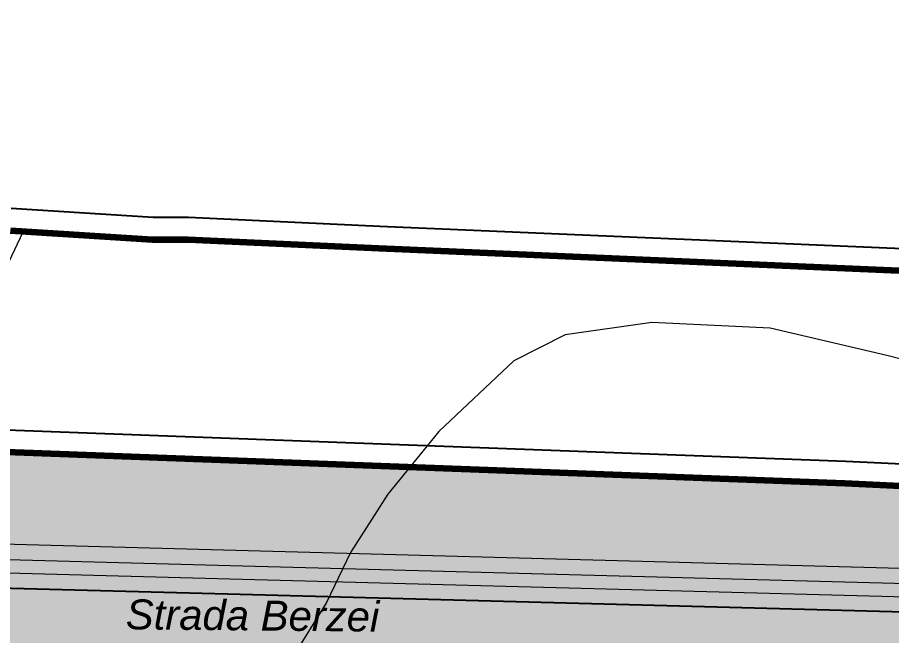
# Model space of a CAD drawing. Header units: metres. Extents: x 783184 to 1587399, y 282652 to 580595.
# Drawn here: x 789085.5 to 789282.5, y 290877.7 to 291017 of the extents above; entities that cross this region are included whole.
import ezdxf

# ---------------------------------------------------------------- set-up
doc = ezdxf.new("R2010")
doc.units = ezdxf.units.M
doc.header["$LTSCALE"] = 0.5
for name, color, linetype in [('cfr', 51, 'CONTINUOUS'), ('curbe  de nivelI', 7, 'CONTINUOUS'), ('denumire strazi', 3, 'CONTINUOUS'), ('Limita intravilan existent', 1, 'CONTINUOUS'), ('Limita intravilan propus', 5, 'CONTINUOUS'), ('spatii verzi', 90, 'CONTINUOUS'), ('zona activitati de turism si ageremnt', 7, 'CONTINUOUS')]:
    doc.layers.add(name, color=color, linetype=linetype)
doc.layers.add('limita UAT', color=92, linetype='CONTINUOUS', lineweight=0)
doc.layers.add('Limite proprietati', color=7, linetype='CONTINUOUS', lineweight=5)
doc.styles.add('ARIAL_ITALIC', font='ariali.ttf')

msp = doc.modelspace()

# ---------------------------------------------------------------- hatches: boundary and pattern name
at = {"layer": 'cfr', "lineweight": 70}
msp.add_hatch(color=193, dxfattribs=at).paths.add_polyline_path([(789737.12834, 290892.33896), (789732.91544, 290901.41289), (789710.73855, 290891.89087), (789670.24496, 290885.28906), (789654.21642, 290884.34661), (789586.9717, 290885.02966), (789361.61771, 290890.94557), (789240.6482, 290894.1634), (788929.21994, 290902.44748), (788876.68739, 290904.01832), (788836.65495, 290920.07741), (788804.27279, 290933.06729), (788771.62404, 290903.73721), (788840.77918, 290739.43212), (788849.99606, 290743.31146), (788783.60245, 290901.05543), (788806.32592, 290921.46911), (788832.93183, 290910.79634), (788874.61293, 290894.07588), (788928.93754, 290892.45146), (789240.38229, 290884.16693), (789361.35528, 290880.94901), (789586.78969, 290875.031), (789654.45941, 290874.34363), (789671.3459, 290875.33653), (789713.55751, 290882.21843)])
at = {"layer": 'spatii verzi', "lineweight": 70}
msp.add_hatch(color=256, dxfattribs=at).paths.add_polyline_path([(789732.89936, 290901.44754), (789729.12844, 290909.56951), (789721.96351, 290907.09537), (789710.5448, 290903.99456), (789696.85692, 290900.96311), (789679.54817, 290898.19139), (789666.05899, 290896.8076), (789645.77951, 290895.9234), (789626.72292, 290895.77178), (789338.99677, 290904.27273), (789152.8642, 290910.17352), (789007.08288, 290913.31263), (788853.52768, 290918.04064), (788829.31527, 290923.082), (788876.70172, 290903.97723), (789298.47365, 290892.52671), (789624.10254, 290884.63525), (789644.18928, 290884.39714), (789662.44921, 290884.52117), (789671.64135, 290885.51473), (789710.89453, 290891.96958)])
at = {"layer": 'zona activitati de turism si ageremnt', "lineweight": 20}
h = msp.add_hatch(dxfattribs=at)
h.set_pattern_fill('GOST_GROUND', color=132)
h.set_pattern_definition([(45, (-10956.988, 0), (14.14213562, -9e-16), [20]), (45, (-10953.988, 0), (14.14213562, -9e-16), [20]), (45, (-10950.988, 0), (14.14213562, -9e-16), [20])])
h.paths.add_polyline_path([(789960.43, 290754.62), (789948.886, 290767.954), (789929, 290934), (789920, 290984), (789906, 291017), (789865, 290965), (789828, 290929), (789790, 290903), (789741, 290884), (789728, 290912), (789689.713, 290903.052), (789608.354, 290898.422), (789530.632, 290899.745), (789444.036, 290903.815), (789403.963, 290905.698), (789272.001, 290911.982), (789060.83, 290919.837), (788908.033, 290918.514), (788838.64271, 290920.86547), (788853.24026, 290888.33883), (788852.49202, 290859.2766), (788841.24457, 290854.02585), (788862.96603, 290776.50677), (788904.79969, 290651.91197), (788932.62273, 290645.05987), (788896.80522, 290497.8213), (788974.14114, 290502.97163), (788963.43024, 290400.47191), (788854.26744, 290346.81395), (788830.58416, 290332.50866), (788794.33625, 290294.11498), (788768.81812, 290250.59962), (788737.21176, 290183.81719), (788727.5772, 290126.96053), (788795.13287, 289921.67692), (788861.26897, 289858.79684), (788986.25649, 289826.14723), (789153.29098, 289786.24259), (789274.77868, 289755.72632), (789399.92099, 289732.90238), (789440.63321, 289644.88971), (789178.96658, 289523.76039), (788683.36221, 289327.11058), (788785.57698, 289090.3679), (789027.44979, 289162.53767), (789055.24387, 289159.22426), (789050.76018, 288967.36668), (788870.87, 288892.8182), (789031.49748, 288520.78411), (789346.88236, 288526.13147), (789348.13, 288529.74), (789351.75, 288573.1), (789347.35, 288613.62), (789334.4, 288642.48), (789307.64, 288691.62), (789283.78, 288742.93), (789269.32, 288779.78), (789266.43, 288818.81), (789264.98, 288870.84), (789259.96, 288903.19), (789248.39, 288942.94), (789248.39, 288981.24), (789249.84, 289022.44), (789258.51, 289043.39), (789288.16, 289086.03), (789324.63, 289131.46), (789338.05, 289159.74), (789338.78, 289187.2), (789338.78, 289215.8), (789346.01, 289235.31), (789348.9, 289272.17), (789349.62, 289325.64), (789353.96, 289379.12), (789365.53, 289410.2), (789384.33, 289451.39), (789411.26, 289495.94), (789426.56, 289530.45), (789438.93, 289570.99), (789447.67, 289608.22), (789451.12, 289633.35), (789453.96, 289652), (789458.41, 289674.33), (789467.61, 289673.16), (789468.38, 289676.19), (789472.25, 289681.02), (789483.63, 289690.82), (789487.89, 289696.87), (789488.25, 289702.94), (789482.17, 289706.6), (789473.31, 289707.12), (789463.92, 289707.15), (789460.79, 289710.88), (789460.03427, 289720.33374), (789470.72, 289723.65), (789471.47023, 289725.54763), (789487.66516, 289727.19831), (789502.67076, 289718.92599), (789505.65, 289718.41), (789517.25133, 289721.22033), (789534.84, 289735.95), (789543.72, 289750.86), (789540.73, 289755.73), (789537.31187, 289755.68642), (789522.63, 289747.46), (789492.61, 289742.46), (789463.27875, 289741.27719), (789460.6, 289755.95), (789450.84, 289764.24), (789448.8, 289774.39), (789439.25, 289779.43), (789430.34, 289795), (789396.71, 289809.2), (789376.52, 289825.47), (789372.34, 289833.53), (789355.21, 289822.2), (789320.69, 289828.18), (789296.6, 289846.08), (789293.93, 289856.98), (789292.43, 289869.42), (789276.19, 289876.29), (789263.78, 289895.05), (789235.96, 289913.44), (789219.8, 289924.31), (789203.69, 289932.82), (789186.46, 289936.91), (789172.21186, 289942.21862), (789160.91, 289937.4), (789141.66, 289936.99), (789126.26, 289936.57), (789109.68, 289939.8), (789094.84, 289943.2), (789084.64, 289945.82), (789066.27, 289954.56), (789050.77, 289965.72), (789041.68, 289975.98), (789036.07, 289979.91), (789029.88, 289976.69), (789020.18, 289957.13), (789007.67, 289953.41), (788900.7, 289945.68), (788859.56, 289956.44), (788830.83, 289994.37), (788793.71, 290126.62), (788790.4, 290164.02), (788800.11, 290196.77), (788805.04, 290221.59), (788839, 290276.8), (788859.23, 290289.33), (788914.71, 290308.84), (788973.8, 290331.43), (789000.75, 290362.64), (789064.26, 290397.54), (789095.38, 290406.98), (789139.69943, 290419.7474), (789183.55, 290449.82), (789232.56, 290499.74), (789268.53, 290536.85), (789306.84, 290565.04), (789369.51, 290588.01), (789431.29, 290603.77), (789530.64, 290550.26), (789597.65, 290543.65), (789650.72, 290553.8), (789700.08, 290579.99), (789754.65, 290609.82), (789831.65, 290647.92), (789854.07, 290659.01), (789966.07, 290708.13)])

# ---------------------------------------------------------------- linework, layer by layer
at = {"layer": 'cfr', "color": 0, "lineweight": 20}
for points in [[(789734.63075, 290897.71839), (789713.23895, 290888.53347), (789671.54274, 290881.73559), (789654.91364, 290880.75783), (789587.37142, 290881.4439), (789544.03591, 290882.58153), (789447.52547, 290885.11509), (789361.96114, 290887.36129), (789240.98919, 290890.57918), (789133.48763, 290893.43875), (789036.00411, 290896.03184), (788929.54939, 290898.86357), (788875.76239, 290900.47192), (788834.57589, 290916.99397), (788805.21546, 290928.77169), (788775.87262, 290902.41148), (788843.17547, 290742.50723)], [(789735.89462, 290894.99621), (789714.08463, 290885.63174), (789671.87303, 290878.74983), (789654.98653, 290877.75693), (789587.31681, 290878.4443), (789543.95719, 290879.58256), (789447.44674, 290882.11612), (789361.88241, 290884.36232), (789240.90942, 290887.58024), (789133.40786, 290890.43981), (789035.92434, 290893.03291), (788929.46467, 290895.86477), (788875.14005, 290897.48919), (788833.45895, 290914.20964), (788805.8314, 290925.29224), (788779.46614, 290901.60695), (788845.94053, 290743.67103)]]:
    msp.add_lwpolyline(points, dxfattribs=at)
at = {"layer": 'cfr', "color": 0, "lineweight": 25}
msp.add_lwpolyline([(789737.12834, 290892.33896), (789713.55751, 290882.21843), (789671.3459, 290875.33653), (789654.45941, 290874.34363), (789586.78969, 290875.031), (789543.43006, 290876.16926), (789446.91962, 290878.70281), (789361.35528, 290880.94901), (789240.38229, 290884.16693), (789132.88074, 290887.02651), (789035.39721, 290889.6196), (788928.93754, 290892.45146), (788874.61293, 290894.07588), (788832.93183, 290910.79634), (788806.32592, 290921.46911), (788783.60245, 290901.05543), (788849.99606, 290743.31146)], dxfattribs=at)
at = {"layer": 'curbe  de nivelI', "color": 21, "lineweight": 5}
for points in [[(789083.62199, 290961.84312), (789086.93322, 290968.81667)], [(789305.17422, 290934.75012), (789281.49608, 290940.85734), (789255.1446, 290946.96461), (789228.50806, 290948.26326), (789209.00454, 290945.45173), (789197.37746, 290939.64128), (789180.49941, 290923.7093), (789169.03984, 290909.55048), (789160.60085, 290896.43006), (789155.16235, 290885.18397), (789147.09839, 290872.06355), (789135.84635, 290857.06876), (789128.72005, 290845.07293), (789119.3434, 290834.95147), (789099.41792, 290818.5396), (789082.35234, 290804.48199)]]:
    msp.add_lwpolyline(points, dxfattribs=at)
at = {"layer": 'Limita intravilan existent', "color": 0, "lineweight": 50}
msp.add_lwpolyline([(789608.354, 290898.422), (789530.632, 290899.745), (789444.036, 290903.815), (789403.963, 290905.698), (789272.001, 290911.982), (789060.83, 290919.837)], dxfattribs=at)
at = {"layer": 'Limita intravilan propus', "color": 0, "lineweight": 25}
msp.add_lwpolyline([(789608.25437, 290903.42442), (789530.79196, 290904.743), (789444.27074, 290908.80949), (789404.19769, 290910.69249), (789272.21285, 290916.97758), (789060.90132, 290924.8378)], dxfattribs=at)
msp.add_lwpolyline([(789608.25437, 290903.42442), (789530.79196, 290904.743), (789444.27074, 290908.80949), (789404.19769, 290910.69249), (789272.21285, 290916.97758), (789060.90132, 290924.8378)], dxfattribs=at)
at = {"layer": 'Limita intravilan propus', "color": 0, "lineweight": 50}
msp.add_lwpolyline([(789608.354, 290898.422), (789530.632, 290899.745), (789444.036, 290903.815), (789403.963, 290905.698), (789272.001, 290911.982), (789060.83, 290919.837)], dxfattribs=at)
at = {"layer": 'Limita intravilan propus', "color": 1, "lineweight": 211}
msp.add_lwpolyline([(789608.354, 290898.422), (789530.632, 290899.745), (789444.036, 290903.815), (789403.963, 290905.698), (789272.001, 290911.982), (789060.83, 290919.837)], dxfattribs=at)
msp.add_lwpolyline([(789608.354, 290898.422), (789530.632, 290899.745), (789444.036, 290903.815), (789403.963, 290905.698), (789272.001, 290911.982), (789060.83, 290919.837)], dxfattribs=at)
at = {"layer": 'limita UAT', "color": 0, "linetype": 'Continuous', "lineweight": 25, "flags": 128}
msp.add_lwpolyline([(789084.1561, 290974), (789116.1561, 290972), (789124.11622, 290972), (789167.2232, 290969.99502), (789517.10709, 290955), (789518, 290955), (789519, 290955), (789524, 290955), (789525, 290955), (789529, 290955), (789545, 290955), (789592, 290955)], dxfattribs=at)
at = {"layer": 'limita UAT', "color": 40, "linetype": 'Continuous', "lineweight": 211, "flags": 128}
msp.add_lwpolyline([(789084, 290969), (789116, 290967), (789124, 290967), (789167, 290965), (789517, 290950), (789518, 290950), (789519, 290950), (789524, 290950), (789525, 290950), (789529, 290950), (789545, 290950), (789592, 290950)], dxfattribs=at)
at = {"layer": 'Limite proprietati', "color": 0, "lineweight": 5}
msp.add_lwpolyline([(788829.31527, 290923.082), (788876.70172, 290903.97723), (789298.47365, 290892.52671), (789624.10254, 290884.63525), (789644.18928, 290884.39714), (789662.44921, 290884.52117), (789671.64135, 290885.51473), (789710.89453, 290891.96958), (789732.89936, 290901.44754)], dxfattribs=at)

# ---------------------------------------------------------------- texts
at = {"layer": 'denumire strazi', "color": 0, "lineweight": 30, "style": 'ARIAL_ITALIC'}
msp.add_text('Strada Berzei', height=6.75, rotation=359.4693713, dxfattribs=at).set_placement((789109.92923, 290879.13499))

doc.saveas('drawing.dxf')
